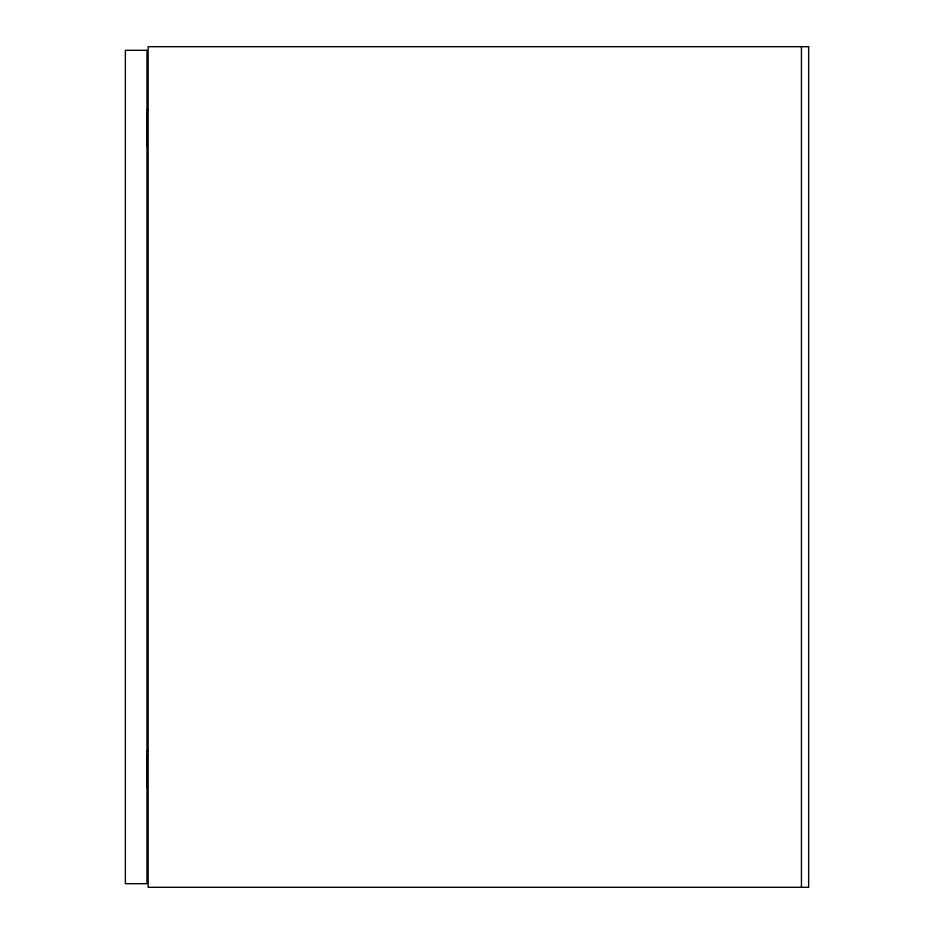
<?xml version="1.0" encoding="UTF-8"?>
<svg xmlns="http://www.w3.org/2000/svg" width="934" height="934" viewBox="0 0 934 934"><rect width="100%" height="100%" fill="white"/><g stroke="black" fill="none" stroke-linecap="round" stroke-linejoin="round"><path stroke-width="1.4" d="M146.977 787.631L146.977 753.446M146.977 146.369L146.977 112.185M146.977 109.745L148.167 109.745M146.977 751.006L148.167 751.006M801.442 46.7L801.442 887.3M808.646 46.7L148.167 46.7L148.167 887.3L808.646 887.3L808.646 46.7M146.977 50.308L125.354 50.308L125.354 883.692L146.977 883.692L146.977 50.308"/></g></svg>
